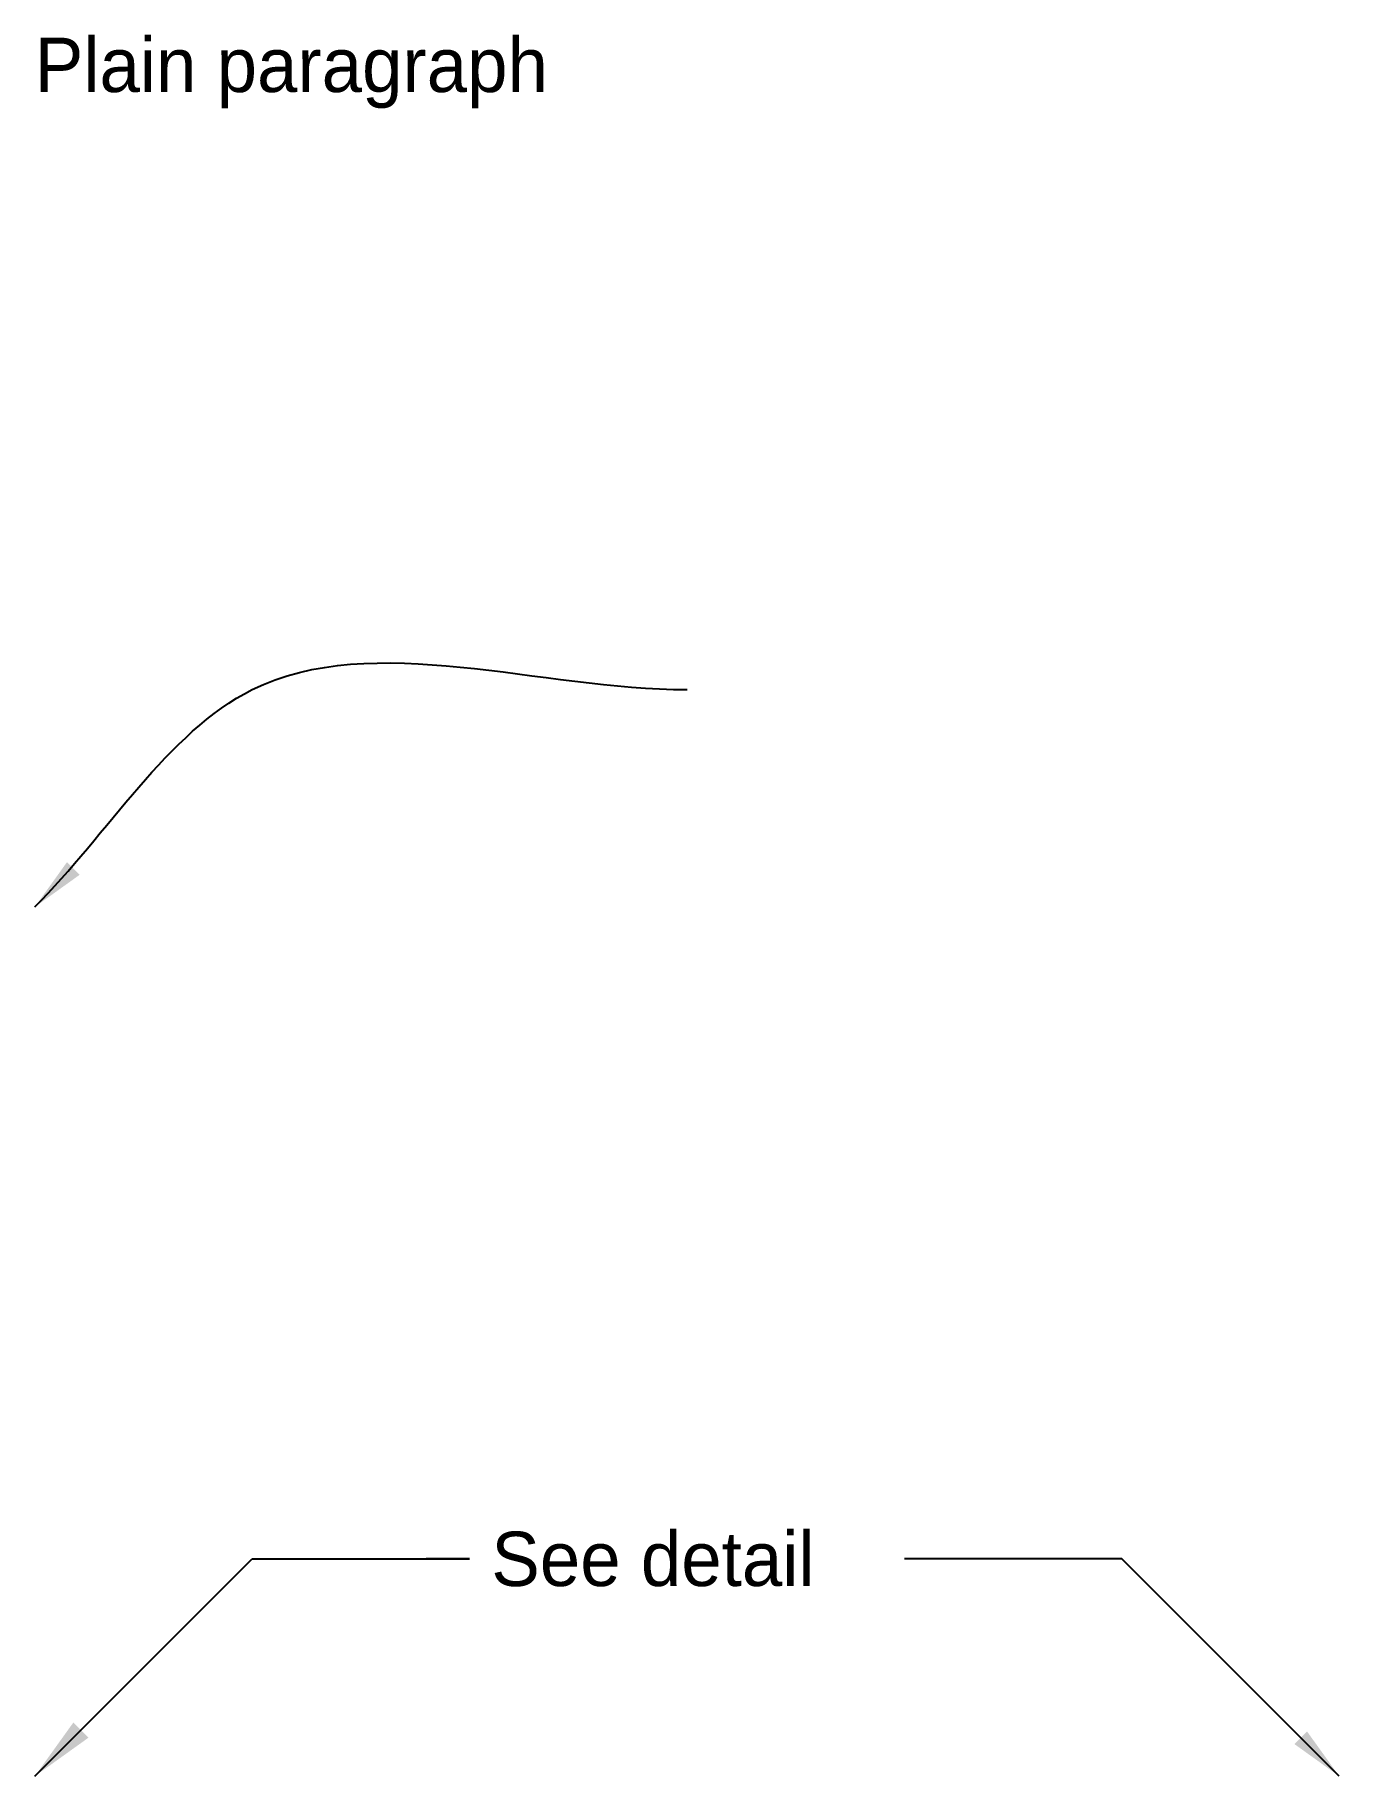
# Model space of a CAD drawing. Header units: metres. Extents: x 0 to 60, y 0 to 80.1.
import ezdxf

# ---------------------------------------------------------------- set-up
doc = ezdxf.new("R2010")
doc.units = ezdxf.units.M
doc.dimstyles.new('NOTES', dxfattribs={"dimtxt": 2.5, "dimasz": 3, "dimexe": 1.25, "dimexo": 0.625, "dimgap": 1, "dimtad": 1, "dimcen": 2.5, "dimazin": 3, "dimtfac": 1, "dimtmove": 0, "dimatfit": 3})
doc.dimstyles.get("Standard").update_dxf_attribs({"dimtxt": 2.5, "dimasz": 2.5, "dimexe": 1.25, "dimexo": 0.625, "dimtad": 1, "dimcen": 2.5, "dimazin": 3, "dimtfac": 1, "dimtmove": 0, "dimatfit": 3})

msp = doc.modelspace()

# ---------------------------------------------------------------- texts
at = {"char_height": 2.5, "attachment_point": 1}
for s, insert in [('Plain paragraph', (0, 80)), ('See detail', (21, 11.25))]:
    msp.add_mtext(s, dxfattribs=dict(at, insert=insert))

# ---------------------------------------------------------------- leaders
at = {"path_type": 1}
msp.add_leader([(0, 40), (10, 50), (30, 50)], dimstyle='Standard', dxfattribs=at)
at = {"annotation_type": 0, "has_hookline": 1, "hookline_direction": 1}
msp.add_leader([(0, 0), (10, 10), (20, 10)], dimstyle='NOTES', dxfattribs=at)
msp.add_leader([(60, 0), (50, 10), (40, 10)], dimstyle='Standard')

doc.saveas('drawing.dxf')
